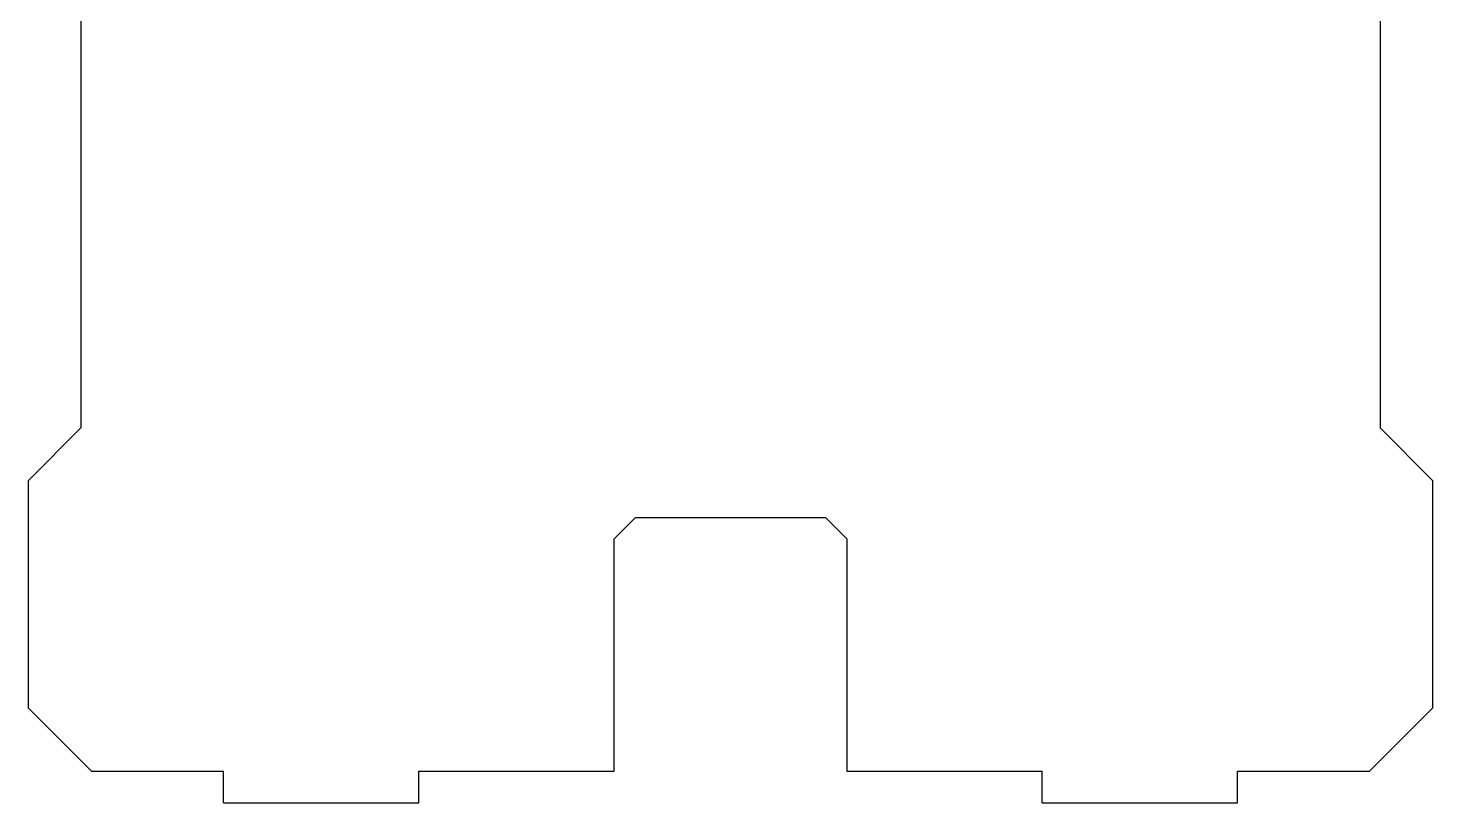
# Model space of a CAD drawing. Header units: metres. Extents: x 159 to 425, y 1675 to 2004.
# Drawn here: x 159.4 to 425.4, y 1675 to 1821.7 of the extents above; entities that cross this region are included whole.
import ezdxf

# ---------------------------------------------------------------- set-up
doc = ezdxf.new("R2010")
doc.units = ezdxf.units.M

msp = doc.modelspace()

# ---------------------------------------------------------------- linework, layer by layer
at = {"layer": 'GROUP0'}
for p, q in [((169.41, 1926.02, 0), (169.41, 1746.02, 0)), ((415.41, 1926.02, 0), (415.41, 1746.02, 0)), ((169.41, 1746.02, 0), (159.41, 1736.02, 0)), ((415.41, 1746.02, 0), (425.41, 1736.02, 0)), ((159.41, 1736.02, 0), (159.41, 1693.02, 0)), ((425.41, 1693.02, 0), (425.41, 1736.02, 0)), ((270.41, 1725.02, 0), (274.41, 1729.02, 0)), ((274.41, 1729.02, 0), (310.41, 1729.02, 0)), ((310.41, 1729.02, 0), (314.41, 1725.02, 0)), ((270.41, 1681.02, 0), (270.41, 1725.02, 0)), ((314.41, 1725.02, 0), (314.41, 1681.02, 0)), ((159.41, 1693.02, 0), (171.41, 1681.02, 0)), ((413.41, 1681.02, 0), (425.41, 1693.02, 0)), ((171.41, 1681.02, 0), (196.41, 1681.02, 0)), ((196.41, 1675.02, 0), (196.41, 1681.02, 0)), ((233.41, 1675.02, 0), (233.41, 1681.02, 0)), ((233.41, 1681.02, 0), (270.41, 1681.02, 0)), ((314.41, 1681.02, 0), (351.41, 1681.02, 0)), ((351.41, 1675.02, 0), (351.41, 1681.02, 0)), ((388.41, 1681.02, 0), (413.41, 1681.02, 0)), ((388.41, 1675.02, 0), (388.41, 1681.02, 0)), ((196.41, 1675.02, 0), (233.41, 1675.02, 0)), ((351.41, 1675.02, 0), (388.41, 1675.02, 0))]:
    msp.add_line(p, q, dxfattribs=at)

doc.saveas('drawing.dxf')
